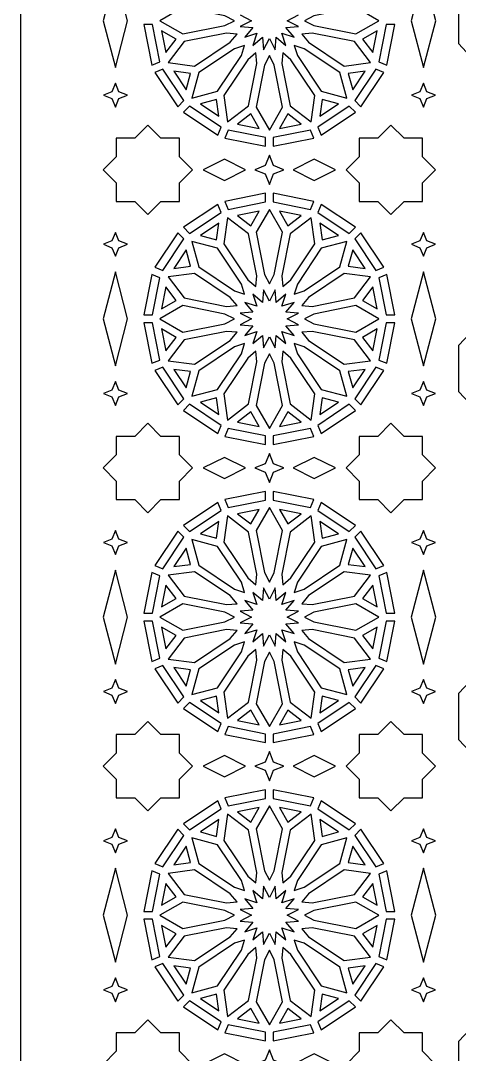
# Model space of a CAD drawing. Header units: millimetres. Extents: x 5 to 1055, y 1035 to 2435.
# Drawn here: x 5 to 181.5, y 1319 to 1734.9 of the extents above; entities that cross this region are included whole.
import ezdxf

# ---------------------------------------------------------------- set-up
doc = ezdxf.new("R2010")
doc.units = ezdxf.units.MM
doc.layers.add('CUT', color=1, linetype='CONTINUOUS')

msp = doc.modelspace()

# ---------------------------------------------------------------- linework, layer by layer
at = {"layer": 'CUT'}
for points in [[(1055.15, 2435), (1055.15, 1034.85), (5, 1034.85), (5, 2435)], [(43.1, 1753.829), (38.153, 1734.925), (43.1, 1716.021), (48.047, 1734.925)], [(167.05, 1753.829), (162.103, 1734.925), (167.05, 1716.021), (171.997, 1734.925)], [(181.15, 1725.704), (186.026, 1720.558), (185.793, 1729.207), (194.442, 1728.974), (188.161, 1734.925), (194.442, 1740.876), (185.793, 1740.643), (186.026, 1749.292), (181.15, 1744.146)], [(87.189, 1736.876), (70.224, 1740.252), (60.998, 1734.925), (70.224, 1729.598), (87.189, 1732.974), (90.999, 1734.925)], [(122.961, 1732.974), (139.926, 1729.598), (149.152, 1734.925), (139.926, 1740.252), (122.961, 1736.876), (119.151, 1734.925)], [(54.544, 1733.35), (57.789, 1717.043), (61.004, 1718.376), (58.026, 1733.35)], [(63.477, 1722.091), (67.606, 1727.472), (61.732, 1730.863)], [(146.673, 1722.091), (148.418, 1730.863), (142.544, 1727.472)], [(152.124, 1733.35), (149.146, 1718.376), (152.361, 1717.043), (155.606, 1733.35)], [(87.803, 1729.883), (70.838, 1726.509), (64.354, 1718.057), (74.915, 1716.667), (89.298, 1726.277), (92.07, 1729.538)], [(120.852, 1726.277), (135.235, 1716.667), (145.796, 1718.057), (139.312, 1726.509), (122.347, 1729.883), (118.08, 1729.538)], [(91.047, 1723.658), (76.665, 1714.048), (73.908, 1703.758), (84.198, 1706.515), (93.808, 1720.897), (95.122, 1724.972)], [(116.342, 1720.897), (125.952, 1706.515), (136.242, 1703.758), (133.485, 1714.048), (119.103, 1723.658), (115.028, 1724.972)], [(96.427, 1719.148), (86.817, 1704.765), (88.207, 1694.204), (96.659, 1700.688), (100.033, 1717.653), (99.688, 1721.92)], [(103.124, 1717.039), (99.748, 1700.074), (105.075, 1690.848), (110.402, 1700.074), (107.026, 1717.039), (105.075, 1720.849)], [(110.117, 1717.653), (113.491, 1700.688), (121.943, 1694.204), (123.333, 1704.765), (113.723, 1719.148), (110.462, 1721.92)], [(58.994, 1714.133), (68.231, 1700.309), (70.692, 1702.771), (62.21, 1715.465)], [(71.555, 1707.149), (73.311, 1713.701), (66.585, 1714.586)], [(138.595, 1707.149), (143.565, 1714.586), (136.839, 1713.701)], [(147.94, 1715.465), (139.458, 1702.771), (141.919, 1700.309), (151.156, 1714.133)], [(41.737, 1706.288), (38.279, 1704.925), (41.737, 1703.562), (43.1, 1700.104), (44.463, 1703.562), (47.921, 1704.925), (44.463, 1706.288), (43.1, 1709.746)], [(165.687, 1706.288), (162.229, 1704.925), (165.687, 1703.562), (167.05, 1700.104), (168.413, 1703.562), (171.871, 1704.925), (168.413, 1706.288), (167.05, 1709.746)], [(84.736, 1696.435), (83.851, 1703.161), (77.299, 1701.405)], [(125.414, 1696.435), (132.851, 1701.405), (126.299, 1703.161)], [(70.459, 1698.081), (84.283, 1688.844), (85.615, 1692.06), (72.921, 1700.542)], [(92.241, 1693.327), (101.013, 1691.582), (97.622, 1697.456)], [(109.137, 1691.582), (117.909, 1693.327), (112.528, 1697.456)], [(137.229, 1700.542), (124.535, 1692.06), (125.867, 1688.844), (139.691, 1698.081)], [(50.898, 1687.642), (43.448, 1687.642), (43.448, 1680.192), (38.181, 1674.925), (43.448, 1669.658), (43.448, 1662.208), (50.898, 1662.208), (56.165, 1656.941), (61.432, 1662.208), (68.882, 1662.208), (68.882, 1669.658), (74.149, 1674.925), (68.882, 1680.192), (68.882, 1687.642), (61.432, 1687.642), (56.165, 1692.909)], [(148.718, 1687.642), (141.268, 1687.642), (141.268, 1680.192), (136.001, 1674.925), (141.268, 1669.658), (141.268, 1662.208), (148.718, 1662.208), (153.985, 1656.941), (159.252, 1662.208), (166.702, 1662.208), (166.702, 1669.658), (171.969, 1674.925), (166.702, 1680.192), (166.702, 1687.642), (159.252, 1687.642), (153.985, 1692.909)], [(87.193, 1687.639), (103.5, 1684.394), (103.5, 1687.876), (88.526, 1690.854)], [(106.65, 1684.394), (122.957, 1687.639), (121.624, 1690.854), (106.65, 1687.876)], [(103.413, 1676.587), (99.199, 1674.925), (103.413, 1673.263), (105.075, 1669.049), (106.737, 1673.263), (110.951, 1674.925), (106.737, 1676.587), (105.075, 1680.801)], [(95.527, 1674.925), (86.985, 1679.196), (78.443, 1674.925), (86.985, 1670.654)], [(131.707, 1674.925), (123.165, 1679.196), (114.623, 1674.925), (123.165, 1670.654)], [(88.526, 1658.996), (103.5, 1661.974), (103.5, 1665.456), (87.193, 1662.211)], [(106.65, 1661.974), (121.624, 1658.996), (122.957, 1662.211), (106.65, 1665.456)], [(72.921, 1649.308), (85.615, 1657.79), (84.283, 1661.006), (70.459, 1651.769)], [(124.535, 1657.79), (137.229, 1649.308), (139.691, 1651.769), (125.867, 1661.006)], [(100.033, 1632.197), (96.659, 1649.162), (88.207, 1655.646), (86.817, 1645.085), (96.427, 1630.702), (99.688, 1627.93)], [(92.241, 1656.523), (97.622, 1652.394), (101.013, 1658.268)], [(107.026, 1632.811), (110.402, 1649.776), (105.075, 1659.002), (99.748, 1649.776), (103.124, 1632.811), (105.075, 1629.001)], [(109.137, 1658.268), (112.528, 1652.394), (117.909, 1656.523)], [(113.723, 1630.702), (123.333, 1645.085), (121.943, 1655.646), (113.491, 1649.162), (110.117, 1632.197), (110.462, 1627.93)], [(77.299, 1648.445), (83.851, 1646.689), (84.736, 1653.415)], [(125.414, 1653.415), (126.299, 1646.689), (132.851, 1648.445)], [(41.737, 1646.288), (38.279, 1644.925), (41.737, 1643.562), (43.1, 1640.104), (44.463, 1643.562), (47.921, 1644.925), (44.463, 1646.288), (43.1, 1649.746)], [(62.21, 1634.385), (70.692, 1647.079), (68.231, 1649.541), (58.994, 1635.717)], [(139.458, 1647.079), (147.94, 1634.385), (151.156, 1635.717), (141.919, 1649.541)], [(165.687, 1646.288), (162.229, 1644.925), (165.687, 1643.562), (167.05, 1640.104), (168.413, 1643.562), (171.871, 1644.925), (168.413, 1646.288), (167.05, 1649.746)], [(93.808, 1628.953), (84.198, 1643.335), (73.908, 1646.092), (76.665, 1635.802), (91.047, 1626.192), (95.122, 1624.878)], [(119.103, 1626.192), (133.485, 1635.802), (136.242, 1646.092), (125.952, 1643.335), (116.342, 1628.953), (115.028, 1624.878)], [(66.585, 1635.264), (73.311, 1636.149), (71.555, 1642.701)], [(138.595, 1642.701), (136.839, 1636.149), (143.565, 1635.264)], [(43.1, 1633.829), (38.153, 1614.925), (43.1, 1596.021), (48.047, 1614.925)], [(57.789, 1632.807), (54.544, 1616.5), (58.026, 1616.5), (61.004, 1631.474)], [(89.298, 1623.573), (74.915, 1633.183), (64.354, 1631.793), (70.838, 1623.341), (87.803, 1619.967), (92.07, 1620.312)], [(118.08, 1620.312), (122.347, 1619.967), (139.312, 1623.341), (145.796, 1631.793), (135.235, 1633.183), (120.852, 1623.573)], [(149.146, 1631.474), (152.124, 1616.5), (155.606, 1616.5), (152.361, 1632.807)], [(167.05, 1633.829), (162.103, 1614.925), (167.05, 1596.021), (171.997, 1614.925)], [(61.732, 1618.987), (67.606, 1622.378), (63.477, 1627.759)], [(105.075, 1622.092), (102.744, 1626.642), (102.332, 1621.547), (98.437, 1624.858), (100.006, 1619.994), (95.142, 1621.563), (98.453, 1617.668), (93.358, 1617.256), (97.908, 1614.925), (93.358, 1612.594), (98.453, 1612.182), (95.142, 1608.287), (100.006, 1609.856), (98.437, 1604.992), (102.332, 1608.303), (102.744, 1603.208), (105.075, 1607.758), (107.406, 1603.208), (107.818, 1608.303), (111.713, 1604.992), (110.144, 1609.856), (115.008, 1608.287), (111.697, 1612.182), (116.792, 1612.594), (112.242, 1614.925), (116.792, 1617.256), (111.697, 1617.668), (115.008, 1621.563), (110.144, 1619.994), (111.713, 1624.858), (107.818, 1621.547), (107.406, 1626.642)], [(146.673, 1627.759), (142.544, 1622.378), (148.418, 1618.987)], [(87.189, 1616.876), (70.224, 1620.252), (60.998, 1614.925), (70.224, 1609.598), (87.189, 1612.974), (90.999, 1614.925)], [(122.961, 1612.974), (139.926, 1609.598), (149.152, 1614.925), (139.926, 1620.252), (122.961, 1616.876), (119.151, 1614.925)], [(54.544, 1613.35), (57.789, 1597.043), (61.004, 1598.376), (58.026, 1613.35)], [(63.477, 1602.091), (67.606, 1607.472), (61.732, 1610.863)], [(87.803, 1609.883), (70.838, 1606.509), (64.354, 1598.057), (74.915, 1596.667), (89.298, 1606.277), (92.07, 1609.538)], [(120.852, 1606.277), (135.235, 1596.667), (145.796, 1598.057), (139.312, 1606.509), (122.347, 1609.883), (118.08, 1609.538)], [(146.673, 1602.091), (148.418, 1610.863), (142.544, 1607.472)], [(152.124, 1613.35), (149.146, 1598.376), (152.361, 1597.043), (155.606, 1613.35)], [(181.15, 1585.704), (186.026, 1580.558), (185.793, 1589.207), (194.442, 1588.974), (188.161, 1594.925), (194.442, 1600.876), (185.793, 1600.643), (186.026, 1609.292), (181.15, 1604.146)], [(91.047, 1603.658), (76.665, 1594.048), (73.908, 1583.758), (84.198, 1586.515), (93.808, 1600.897), (95.122, 1604.972)], [(96.427, 1599.148), (86.817, 1584.765), (88.207, 1574.204), (96.659, 1580.688), (100.033, 1597.653), (99.688, 1601.92)], [(110.117, 1597.653), (113.491, 1580.688), (121.943, 1574.204), (123.333, 1584.765), (113.723, 1599.148), (110.462, 1601.92)], [(116.342, 1600.897), (125.952, 1586.515), (136.242, 1583.758), (133.485, 1594.048), (119.103, 1603.658), (115.028, 1604.972)], [(103.124, 1597.039), (99.748, 1580.074), (105.075, 1570.848), (110.402, 1580.074), (107.026, 1597.039), (105.075, 1600.849)], [(58.994, 1594.133), (68.231, 1580.309), (70.692, 1582.771), (62.21, 1595.465)], [(71.555, 1587.149), (73.311, 1593.701), (66.585, 1594.586)], [(138.595, 1587.149), (143.565, 1594.586), (136.839, 1593.701)], [(147.94, 1595.465), (139.458, 1582.771), (141.919, 1580.309), (151.156, 1594.133)], [(41.737, 1586.288), (38.279, 1584.925), (41.737, 1583.562), (43.1, 1580.104), (44.463, 1583.562), (47.921, 1584.925), (44.463, 1586.288), (43.1, 1589.746)], [(165.687, 1586.288), (162.229, 1584.925), (165.687, 1583.562), (167.05, 1580.104), (168.413, 1583.562), (171.871, 1584.925), (168.413, 1586.288), (167.05, 1589.746)], [(84.736, 1576.435), (83.851, 1583.161), (77.299, 1581.405)], [(125.414, 1576.435), (132.851, 1581.405), (126.299, 1583.161)], [(70.459, 1578.081), (84.283, 1568.844), (85.615, 1572.06), (72.921, 1580.542)], [(92.241, 1573.327), (101.013, 1571.582), (97.622, 1577.456)], [(109.137, 1571.582), (117.909, 1573.327), (112.528, 1577.456)], [(137.229, 1580.542), (124.535, 1572.06), (125.867, 1568.844), (139.691, 1578.081)], [(50.898, 1567.642), (43.448, 1567.642), (43.448, 1560.192), (38.181, 1554.925), (43.448, 1549.658), (43.448, 1542.208), (50.898, 1542.208), (56.165, 1536.941), (61.432, 1542.208), (68.882, 1542.208), (68.882, 1549.658), (74.149, 1554.925), (68.882, 1560.192), (68.882, 1567.642), (61.432, 1567.642), (56.165, 1572.909)], [(148.718, 1567.642), (141.268, 1567.642), (141.268, 1560.192), (136.001, 1554.925), (141.268, 1549.658), (141.268, 1542.208), (148.718, 1542.208), (153.985, 1536.941), (159.252, 1542.208), (166.702, 1542.208), (166.702, 1549.658), (171.969, 1554.925), (166.702, 1560.192), (166.702, 1567.642), (159.252, 1567.642), (153.985, 1572.909)], [(87.193, 1567.639), (103.5, 1564.394), (103.5, 1567.876), (88.526, 1570.854)], [(106.65, 1564.394), (122.957, 1567.639), (121.624, 1570.854), (106.65, 1567.876)], [(103.413, 1556.587), (99.199, 1554.925), (103.413, 1553.263), (105.075, 1549.049), (106.737, 1553.263), (110.951, 1554.925), (106.737, 1556.587), (105.075, 1560.801)], [(95.527, 1554.925), (86.985, 1559.196), (78.443, 1554.925), (86.985, 1550.654)], [(131.707, 1554.925), (123.165, 1559.196), (114.623, 1554.925), (123.165, 1550.654)], [(88.526, 1538.996), (103.5, 1541.974), (103.5, 1545.456), (87.193, 1542.211)], [(106.65, 1541.974), (121.624, 1538.996), (122.957, 1542.211), (106.65, 1545.456)], [(72.921, 1529.308), (85.615, 1537.79), (84.283, 1541.006), (70.459, 1531.769)], [(124.535, 1537.79), (137.229, 1529.308), (139.691, 1531.769), (125.867, 1541.006)], [(100.033, 1512.197), (96.659, 1529.162), (88.207, 1535.646), (86.817, 1525.085), (96.427, 1510.702), (99.688, 1507.93)], [(92.241, 1536.523), (97.622, 1532.394), (101.013, 1538.268)], [(107.026, 1512.811), (110.402, 1529.776), (105.075, 1539.002), (99.748, 1529.776), (103.124, 1512.811), (105.075, 1509.001)], [(109.137, 1538.268), (112.528, 1532.394), (117.909, 1536.523)], [(113.723, 1510.702), (123.333, 1525.085), (121.943, 1535.646), (113.491, 1529.162), (110.117, 1512.197), (110.462, 1507.93)], [(77.299, 1528.445), (83.851, 1526.689), (84.736, 1533.415)], [(125.414, 1533.415), (126.299, 1526.689), (132.851, 1528.445)], [(41.737, 1526.288), (38.279, 1524.925), (41.737, 1523.562), (43.1, 1520.104), (44.463, 1523.562), (47.921, 1524.925), (44.463, 1526.288), (43.1, 1529.746)], [(62.21, 1514.385), (70.692, 1527.079), (68.231, 1529.541), (58.994, 1515.717)], [(139.458, 1527.079), (147.94, 1514.385), (151.156, 1515.717), (141.919, 1529.541)], [(165.687, 1526.288), (162.229, 1524.925), (165.687, 1523.562), (167.05, 1520.104), (168.413, 1523.562), (171.871, 1524.925), (168.413, 1526.288), (167.05, 1529.746)], [(66.585, 1515.264), (73.311, 1516.149), (71.555, 1522.701)], [(93.808, 1508.953), (84.198, 1523.335), (73.908, 1526.092), (76.665, 1515.802), (91.047, 1506.192), (95.122, 1504.878)], [(119.103, 1506.192), (133.485, 1515.802), (136.242, 1526.092), (125.952, 1523.335), (116.342, 1508.953), (115.028, 1504.878)], [(138.595, 1522.701), (136.839, 1516.149), (143.565, 1515.264)], [(43.1, 1513.829), (38.153, 1494.925), (43.1, 1476.021), (48.047, 1494.925)], [(57.789, 1512.807), (54.544, 1496.5), (58.026, 1496.5), (61.004, 1511.474)], [(89.298, 1503.573), (74.915, 1513.183), (64.354, 1511.793), (70.838, 1503.341), (87.803, 1499.967), (92.07, 1500.312)], [(118.08, 1500.312), (122.347, 1499.967), (139.312, 1503.341), (145.796, 1511.793), (135.235, 1513.183), (120.852, 1503.573)], [(149.146, 1511.474), (152.124, 1496.5), (155.606, 1496.5), (152.361, 1512.807)], [(167.05, 1513.829), (162.103, 1494.925), (167.05, 1476.021), (171.997, 1494.925)], [(61.732, 1498.987), (67.606, 1502.378), (63.477, 1507.759)], [(105.075, 1502.092), (102.744, 1506.642), (102.332, 1501.547), (98.437, 1504.858), (100.006, 1499.994), (95.142, 1501.563), (98.453, 1497.668), (93.358, 1497.256), (97.908, 1494.925), (93.358, 1492.594), (98.453, 1492.182), (95.142, 1488.287), (100.006, 1489.856), (98.437, 1484.992), (102.332, 1488.303), (102.744, 1483.208), (105.075, 1487.758), (107.406, 1483.208), (107.818, 1488.303), (111.713, 1484.992), (110.144, 1489.856), (115.008, 1488.287), (111.697, 1492.182), (116.792, 1492.594), (112.242, 1494.925), (116.792, 1497.256), (111.697, 1497.668), (115.008, 1501.563), (110.144, 1499.994), (111.713, 1504.858), (107.818, 1501.547), (107.406, 1506.642)], [(146.673, 1507.759), (142.544, 1502.378), (148.418, 1498.987)], [(87.189, 1496.876), (70.224, 1500.252), (60.998, 1494.925), (70.224, 1489.598), (87.189, 1492.974), (90.999, 1494.925)], [(122.961, 1492.974), (139.926, 1489.598), (149.152, 1494.925), (139.926, 1500.252), (122.961, 1496.876), (119.151, 1494.925)], [(54.544, 1493.35), (57.789, 1477.043), (61.004, 1478.376), (58.026, 1493.35)], [(152.124, 1493.35), (149.146, 1478.376), (152.361, 1477.043), (155.606, 1493.35)], [(63.477, 1482.091), (67.606, 1487.472), (61.732, 1490.863)], [(87.803, 1489.883), (70.838, 1486.509), (64.354, 1478.057), (74.915, 1476.667), (89.298, 1486.277), (92.07, 1489.538)], [(120.852, 1486.277), (135.235, 1476.667), (145.796, 1478.057), (139.312, 1486.509), (122.347, 1489.883), (118.08, 1489.538)], [(146.673, 1482.091), (148.418, 1490.863), (142.544, 1487.472)], [(91.047, 1483.658), (76.665, 1474.048), (73.908, 1463.758), (84.198, 1466.515), (93.808, 1480.897), (95.122, 1484.972)], [(116.342, 1480.897), (125.952, 1466.515), (136.242, 1463.758), (133.485, 1474.048), (119.103, 1483.658), (115.028, 1484.972)], [(96.427, 1479.148), (86.817, 1464.765), (88.207, 1454.204), (96.659, 1460.688), (100.033, 1477.653), (99.688, 1481.92)], [(103.124, 1477.039), (99.748, 1460.074), (105.075, 1450.848), (110.402, 1460.074), (107.026, 1477.039), (105.075, 1480.849)], [(110.117, 1477.653), (113.491, 1460.688), (121.943, 1454.204), (123.333, 1464.765), (113.723, 1479.148), (110.462, 1481.92)], [(58.994, 1474.133), (68.231, 1460.309), (70.692, 1462.771), (62.21, 1475.465)], [(71.555, 1467.149), (73.311, 1473.701), (66.585, 1474.586)], [(138.595, 1467.149), (143.565, 1474.586), (136.839, 1473.701)], [(147.94, 1475.465), (139.458, 1462.771), (141.919, 1460.309), (151.156, 1474.133)], [(41.737, 1466.288), (38.279, 1464.925), (41.737, 1463.562), (43.1, 1460.104), (44.463, 1463.562), (47.921, 1464.925), (44.463, 1466.288), (43.1, 1469.746)], [(165.687, 1466.288), (162.229, 1464.925), (165.687, 1463.562), (167.05, 1460.104), (168.413, 1463.562), (171.871, 1464.925), (168.413, 1466.288), (167.05, 1469.746)], [(181.15, 1445.704), (186.026, 1440.558), (185.793, 1449.207), (194.442, 1448.974), (188.161, 1454.925), (194.442, 1460.876), (185.793, 1460.643), (186.026, 1469.292), (181.15, 1464.146)], [(70.459, 1458.081), (84.283, 1448.844), (85.615, 1452.06), (72.921, 1460.542)], [(84.736, 1456.435), (83.851, 1463.161), (77.299, 1461.405)], [(137.229, 1460.542), (124.535, 1452.06), (125.867, 1448.844), (139.691, 1458.081)], [(125.414, 1456.435), (132.851, 1461.405), (126.299, 1463.161)], [(92.241, 1453.327), (101.013, 1451.582), (97.622, 1457.456)], [(109.137, 1451.582), (117.909, 1453.327), (112.528, 1457.456)], [(50.898, 1447.642), (43.448, 1447.642), (43.448, 1440.192), (38.181, 1434.925), (43.448, 1429.658), (43.448, 1422.208), (50.898, 1422.208), (56.165, 1416.941), (61.432, 1422.208), (68.882, 1422.208), (68.882, 1429.658), (74.149, 1434.925), (68.882, 1440.192), (68.882, 1447.642), (61.432, 1447.642), (56.165, 1452.909)], [(148.718, 1447.642), (141.268, 1447.642), (141.268, 1440.192), (136.001, 1434.925), (141.268, 1429.658), (141.268, 1422.208), (148.718, 1422.208), (153.985, 1416.941), (159.252, 1422.208), (166.702, 1422.208), (166.702, 1429.658), (171.969, 1434.925), (166.702, 1440.192), (166.702, 1447.642), (159.252, 1447.642), (153.985, 1452.909)], [(87.193, 1447.639), (103.5, 1444.394), (103.5, 1447.876), (88.526, 1450.854)], [(106.65, 1444.394), (122.957, 1447.639), (121.624, 1450.854), (106.65, 1447.876)], [(95.527, 1434.925), (86.985, 1439.196), (78.443, 1434.925), (86.985, 1430.654)], [(103.413, 1436.587), (99.199, 1434.925), (103.413, 1433.263), (105.075, 1429.049), (106.737, 1433.263), (110.951, 1434.925), (106.737, 1436.587), (105.075, 1440.801)], [(131.707, 1434.925), (123.165, 1439.196), (114.623, 1434.925), (123.165, 1430.654)], [(88.526, 1418.996), (103.5, 1421.974), (103.5, 1425.456), (87.193, 1422.211)], [(106.65, 1421.974), (121.624, 1418.996), (122.957, 1422.211), (106.65, 1425.456)], [(72.921, 1409.308), (85.615, 1417.79), (84.283, 1421.006), (70.459, 1411.769)], [(107.026, 1392.811), (110.402, 1409.776), (105.075, 1419.002), (99.748, 1409.776), (103.124, 1392.811), (105.075, 1389.001)], [(124.535, 1417.79), (137.229, 1409.308), (139.691, 1411.769), (125.867, 1421.006)], [(100.033, 1392.197), (96.659, 1409.162), (88.207, 1415.646), (86.817, 1405.085), (96.427, 1390.702), (99.688, 1387.93)], [(92.241, 1416.523), (97.622, 1412.394), (101.013, 1418.268)], [(109.137, 1418.268), (112.528, 1412.394), (117.909, 1416.523)], [(113.723, 1390.702), (123.333, 1405.085), (121.943, 1415.646), (113.491, 1409.162), (110.117, 1392.197), (110.462, 1387.93)], [(77.299, 1408.445), (83.851, 1406.689), (84.736, 1413.415)], [(125.414, 1413.415), (126.299, 1406.689), (132.851, 1408.445)], [(41.737, 1406.288), (38.279, 1404.925), (41.737, 1403.562), (43.1, 1400.104), (44.463, 1403.562), (47.921, 1404.925), (44.463, 1406.288), (43.1, 1409.746)], [(62.21, 1394.385), (70.692, 1407.079), (68.231, 1409.541), (58.994, 1395.717)], [(93.808, 1388.953), (84.198, 1403.335), (73.908, 1406.092), (76.665, 1395.802), (91.047, 1386.192), (95.122, 1384.878)], [(119.103, 1386.192), (133.485, 1395.802), (136.242, 1406.092), (125.952, 1403.335), (116.342, 1388.953), (115.028, 1384.878)], [(139.458, 1407.079), (147.94, 1394.385), (151.156, 1395.717), (141.919, 1409.541)], [(165.687, 1406.288), (162.229, 1404.925), (165.687, 1403.562), (167.05, 1400.104), (168.413, 1403.562), (171.871, 1404.925), (168.413, 1406.288), (167.05, 1409.746)], [(66.585, 1395.264), (73.311, 1396.149), (71.555, 1402.701)], [(138.595, 1402.701), (136.839, 1396.149), (143.565, 1395.264)], [(43.1, 1393.829), (38.153, 1374.925), (43.1, 1356.021), (48.047, 1374.925)], [(167.05, 1393.829), (162.103, 1374.925), (167.05, 1356.021), (171.997, 1374.925)], [(57.789, 1392.807), (54.544, 1376.5), (58.026, 1376.5), (61.004, 1391.474)], [(89.298, 1383.573), (74.915, 1393.183), (64.354, 1391.793), (70.838, 1383.341), (87.803, 1379.967), (92.07, 1380.312)], [(118.08, 1380.312), (122.347, 1379.967), (139.312, 1383.341), (145.796, 1391.793), (135.235, 1393.183), (120.852, 1383.573)], [(149.146, 1391.474), (152.124, 1376.5), (155.606, 1376.5), (152.361, 1392.807)], [(61.732, 1378.987), (67.606, 1382.378), (63.477, 1387.759)], [(105.075, 1382.092), (102.744, 1386.642), (102.332, 1381.547), (98.437, 1384.858), (100.006, 1379.994), (95.142, 1381.563), (98.453, 1377.668), (93.358, 1377.256), (97.908, 1374.925), (93.358, 1372.594), (98.453, 1372.182), (95.142, 1368.287), (100.006, 1369.856), (98.437, 1364.992), (102.332, 1368.303), (102.744, 1363.208), (105.075, 1367.758), (107.406, 1363.208), (107.818, 1368.303), (111.713, 1364.992), (110.144, 1369.856), (115.008, 1368.287), (111.697, 1372.182), (116.792, 1372.594), (112.242, 1374.925), (116.792, 1377.256), (111.697, 1377.668), (115.008, 1381.563), (110.144, 1379.994), (111.713, 1384.858), (107.818, 1381.547), (107.406, 1386.642)], [(146.673, 1387.759), (142.544, 1382.378), (148.418, 1378.987)], [(87.189, 1376.876), (70.224, 1380.252), (60.998, 1374.925), (70.224, 1369.598), (87.189, 1372.974), (90.999, 1374.925)], [(122.961, 1372.974), (139.926, 1369.598), (149.152, 1374.925), (139.926, 1380.252), (122.961, 1376.876), (119.151, 1374.925)], [(54.544, 1373.35), (57.789, 1357.043), (61.004, 1358.376), (58.026, 1373.35)], [(152.124, 1373.35), (149.146, 1358.376), (152.361, 1357.043), (155.606, 1373.35)], [(63.477, 1362.091), (67.606, 1367.472), (61.732, 1370.863)], [(87.803, 1369.883), (70.838, 1366.509), (64.354, 1358.057), (74.915, 1356.667), (89.298, 1366.277), (92.07, 1369.538)], [(120.852, 1366.277), (135.235, 1356.667), (145.796, 1358.057), (139.312, 1366.509), (122.347, 1369.883), (118.08, 1369.538)], [(146.673, 1362.091), (148.418, 1370.863), (142.544, 1367.472)], [(91.047, 1363.658), (76.665, 1354.048), (73.908, 1343.758), (84.198, 1346.515), (93.808, 1360.897), (95.122, 1364.972)], [(116.342, 1360.897), (125.952, 1346.515), (136.242, 1343.758), (133.485, 1354.048), (119.103, 1363.658), (115.028, 1364.972)], [(96.427, 1359.148), (86.817, 1344.765), (88.207, 1334.204), (96.659, 1340.688), (100.033, 1357.653), (99.688, 1361.92)], [(103.124, 1357.039), (99.748, 1340.074), (105.075, 1330.848), (110.402, 1340.074), (107.026, 1357.039), (105.075, 1360.849)], [(110.117, 1357.653), (113.491, 1340.688), (121.943, 1334.204), (123.333, 1344.765), (113.723, 1359.148), (110.462, 1361.92)], [(58.994, 1354.133), (68.231, 1340.309), (70.692, 1342.771), (62.21, 1355.465)], [(71.555, 1347.149), (73.311, 1353.701), (66.585, 1354.586)], [(138.595, 1347.149), (143.565, 1354.586), (136.839, 1353.701)], [(147.94, 1355.465), (139.458, 1342.771), (141.919, 1340.309), (151.156, 1354.133)], [(41.737, 1346.288), (38.279, 1344.925), (41.737, 1343.562), (43.1, 1340.104), (44.463, 1343.562), (47.921, 1344.925), (44.463, 1346.288), (43.1, 1349.746)], [(165.687, 1346.288), (162.229, 1344.925), (165.687, 1343.562), (167.05, 1340.104), (168.413, 1343.562), (171.871, 1344.925), (168.413, 1346.288), (167.05, 1349.746)], [(70.459, 1338.081), (84.283, 1328.844), (85.615, 1332.06), (72.921, 1340.542)], [(84.736, 1336.435), (83.851, 1343.161), (77.299, 1341.405)], [(137.229, 1340.542), (124.535, 1332.06), (125.867, 1328.844), (139.691, 1338.081)], [(125.414, 1336.435), (132.851, 1341.405), (126.299, 1343.161)], [(92.241, 1333.327), (101.013, 1331.582), (97.622, 1337.456)], [(109.137, 1331.582), (117.909, 1333.327), (112.528, 1337.456)], [(50.898, 1327.642), (43.448, 1327.642), (43.448, 1320.192), (38.181, 1314.925), (43.448, 1309.658), (43.448, 1302.208), (50.898, 1302.208), (56.165, 1296.941), (61.432, 1302.208), (68.882, 1302.208), (68.882, 1309.658), (74.149, 1314.925), (68.882, 1320.192), (68.882, 1327.642), (61.432, 1327.642), (56.165, 1332.909)], [(148.718, 1327.642), (141.268, 1327.642), (141.268, 1320.192), (136.001, 1314.925), (141.268, 1309.658), (141.268, 1302.208), (148.718, 1302.208), (153.985, 1296.941), (159.252, 1302.208), (166.702, 1302.208), (166.702, 1309.658), (171.969, 1314.925), (166.702, 1320.192), (166.702, 1327.642), (159.252, 1327.642), (153.985, 1332.909)], [(87.193, 1327.639), (103.5, 1324.394), (103.5, 1327.876), (88.526, 1330.854)], [(106.65, 1324.394), (122.957, 1327.639), (121.624, 1330.854), (106.65, 1327.876)], [(181.15, 1305.704), (186.026, 1300.558), (185.793, 1309.207), (194.442, 1308.974), (188.161, 1314.925), (194.442, 1320.876), (185.793, 1320.643), (186.026, 1329.292), (181.15, 1324.146)], [(95.527, 1314.925), (86.985, 1319.196), (78.443, 1314.925), (86.985, 1310.654)], [(103.413, 1316.587), (99.199, 1314.925), (103.413, 1313.263), (105.075, 1309.049), (106.737, 1313.263), (110.951, 1314.925), (106.737, 1316.587), (105.075, 1320.801)], [(131.707, 1314.925), (123.165, 1319.196), (114.623, 1314.925), (123.165, 1310.654)]]:
    msp.add_lwpolyline(points, close=True, dxfattribs=at)
msp.add_lwpolyline([(93.358, 1737.256), (97.908, 1734.925), (93.358, 1732.594), (98.453, 1732.182), (95.142, 1728.287), (100.006, 1729.856), (98.437, 1724.992), (102.332, 1728.303), (102.744, 1723.208), (105.075, 1727.758), (107.406, 1723.208), (107.818, 1728.303), (111.713, 1724.992), (110.144, 1729.856), (115.008, 1728.287), (111.697, 1732.182), (116.792, 1732.594), (112.242, 1734.925), (116.792, 1737.256)], dxfattribs=at)

doc.saveas('drawing.dxf')
